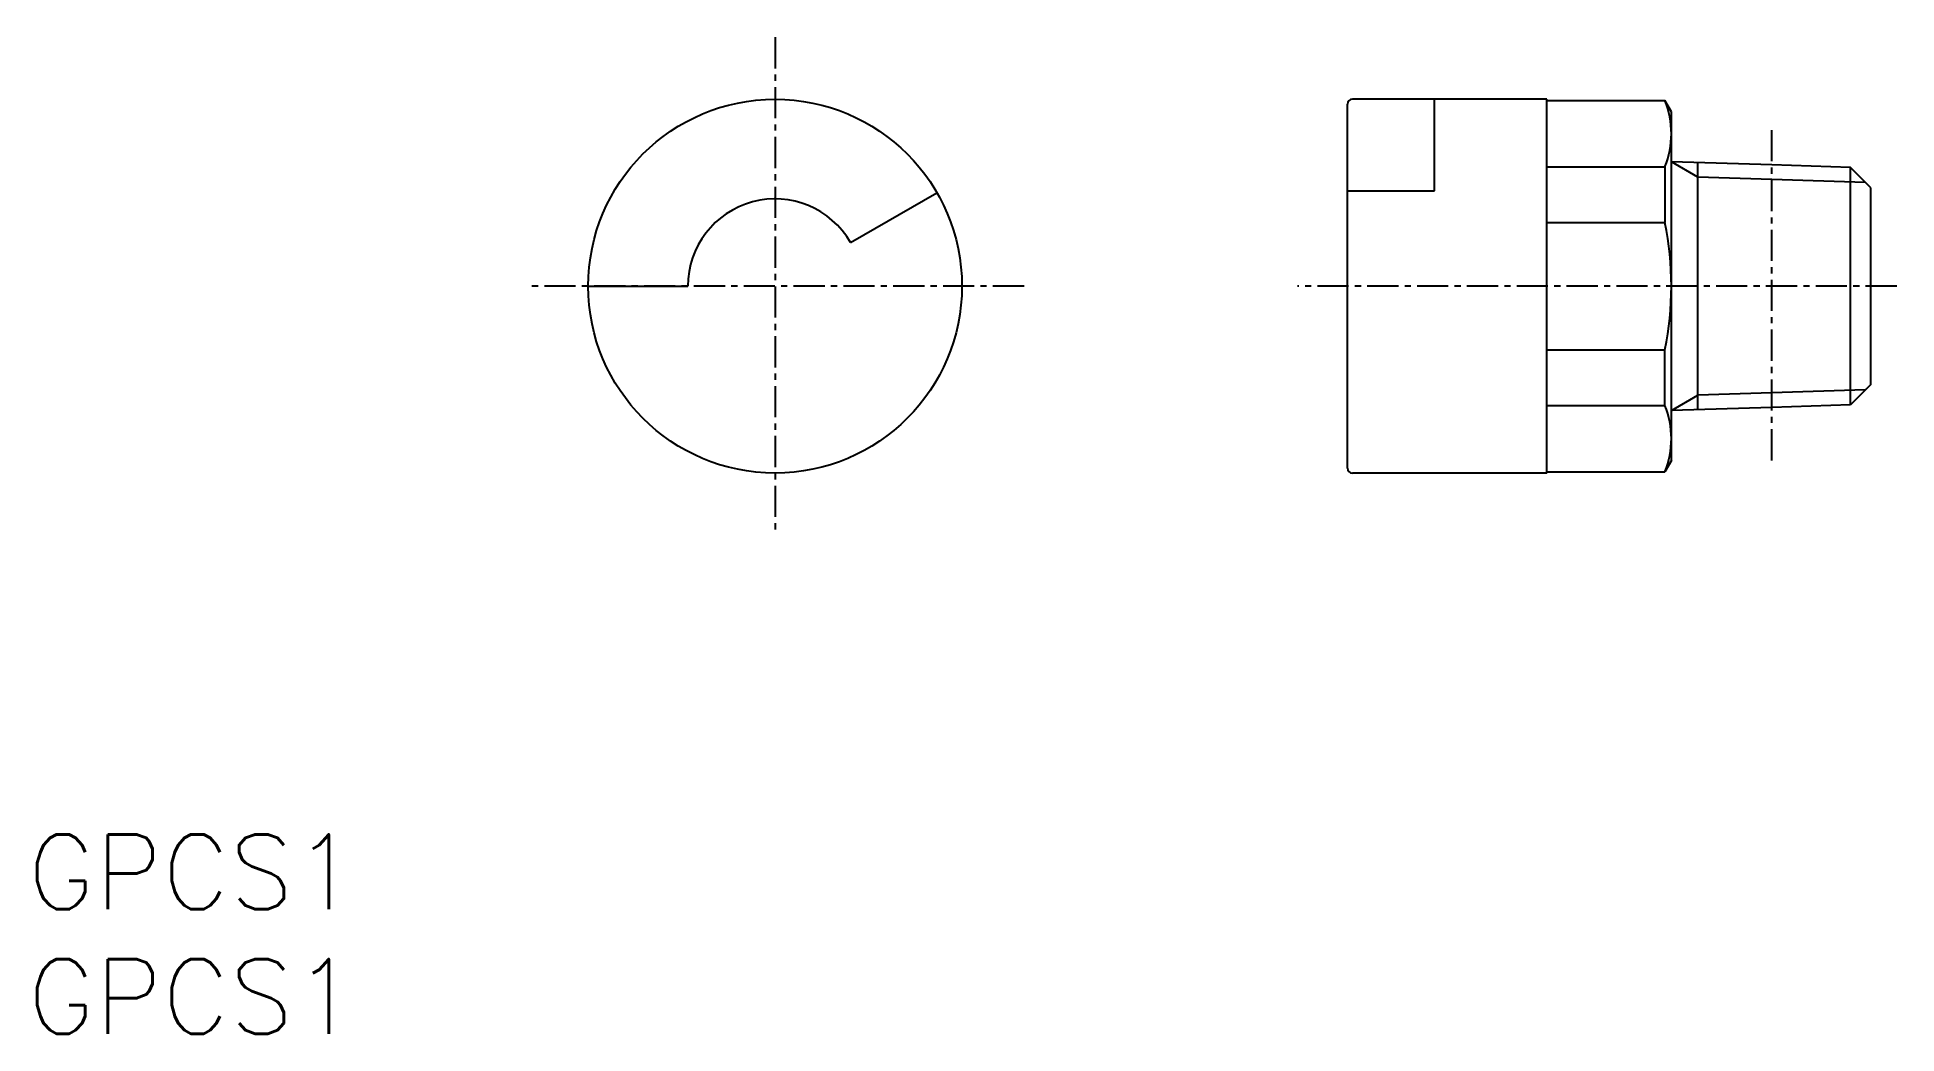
# Model space of a CAD drawing. Extents: x 0.4 to 75, y 0 to 40.
import ezdxf

# ---------------------------------------------------------------- set-up
doc = ezdxf.new("R2010")
doc.units = 0
doc.linetypes.add('CENTER', pattern=[2, 1.25, -0.25, 0.25, -0.25])
doc.layers.get('0').update_dxf_attribs({"linetype": 'CONTINUOUS'})
doc.layers.add('CENTER', color=1, linetype='CENTER')
doc.styles.get("Standard").update_dxf_attribs({"font": 'txt.shx'})

# ---------------------------------------------------------------- blocks, each defined once
blk = doc.blocks.new('*U4')
at = {"color": 7, "linetype": 'CONTINUOUS'}
blk.add_text('GPCS1', height=3, dxfattribs=at).set_placement((0, 0))
blk = doc.blocks.new('*U5')
at = {"color": 7, "linetype": 'CONTINUOUS'}
blk.add_text('GPCS1', height=3, dxfattribs=at).set_placement((0, 5))

msp = doc.modelspace()

# ---------------------------------------------------------------- linework, layer by layer
at = {"color": 7, "linetype": 'CONTINUOUS'}
for p, q in [((60.97, 37.5), (53.16999, 37.5)), ((56.46999, 33.825001), (56.46999, 37.5)), ((60.97, 22.5), (60.97, 37.5)), ((60.97, 37.449997), (65.71019, 37.449997)), ((65.97, 37), (65.7102, 37.450005)), ((52.96999, 22.7), (52.96999, 37.3)), ((65.97, 23), (65.97, 37)), ((60.97, 34.78717), (65.71019, 34.78717)), ((65.71019, 34.78717), (65.71019, 32.550003)), ((67.03391, 34.375694), (65.97, 34.989939)), ((70, 34.863999), (65.97, 34.989937)), ((67.03391, 25.04331), (67.03391, 34.956688)), ((70, 34.282997), (67.03391, 34.375687)), ((73.15458, 34.765419), (70, 34.863999)), ((73.15459, 25.23458), (73.15459, 34.765419)), ((73.97, 33.949997), (73.15459, 34.765418)), ((33.031082, 31.75), (36.495186, 33.75001)), ((52.96999, 33.825001), (56.46999, 33.825001)), ((73.75432, 34.165674), (70, 34.282997)), ((73.97, 26.05), (73.97, 33.949997)), ((60.97, 32.550003), (65.71019, 32.550003)), ((22.5, 30), (26.5, 30)), ((60.97, 27.45), (65.71019, 27.45)), ((65.71019, 25.21283), (65.71019, 27.45)), ((65.97, 25.01006), (67.03391, 25.62431)), ((70, 25.717), (67.0339, 25.62431)), ((73.75432, 25.83432), (70, 25.717)), ((73.97, 26.05), (73.15458, 25.23458)), ((60.97, 25.21283), (65.71019, 25.21283)), ((70, 25.13601), (65.97, 25.01007)), ((73.15458, 25.23459), (70, 25.13601)), ((60.97, 22.5), (53.16999, 22.5)), ((60.97, 22.55), (65.71019, 22.55)), ((65.97, 23), (65.71019, 22.55001))]:
    msp.add_line(p, q, dxfattribs=at)
msp.add_circle((30, 30), 7.5, dxfattribs=at)
for centre, radius, start, end in [((53.16999, 37.3), 0.2, 90, 180), ((62.42862, 36.118591), 3.541381, 337.91645, 22.08355), ((30, 30), 3.5, 30.000001, 180.00001), ((53.32603, 30), 12.64397, 348.36495, 11.63505), ((62.42862, 23.88141), 3.541381, 337.91645, 22.08355), ((53.16999, 22.7), 0.2, 180, 270)]:
    msp.add_arc(centre, radius, start, end, dxfattribs=at)
at = {"layer": 'CENTER', "color": 1, "linetype": 'CENTER'}
for p, q in [((30, 39.99001), (30, 20.00999)), ((70, 23.00974), (70, 36.344109)), ((39.990005, 30), (20.00999, 30)), ((75.01855, 30), (50.96999, 30))]:
    msp.add_line(p, q, dxfattribs=at)

# ---------------------------------------------------------------- block references
at = {"color": 7, "linetype": 'CONTINUOUS'}
for name in ['*U5', '*U4']:
    msp.add_blockref(name, (0, 0), dxfattribs=at)

doc.saveas('drawing.dxf')
